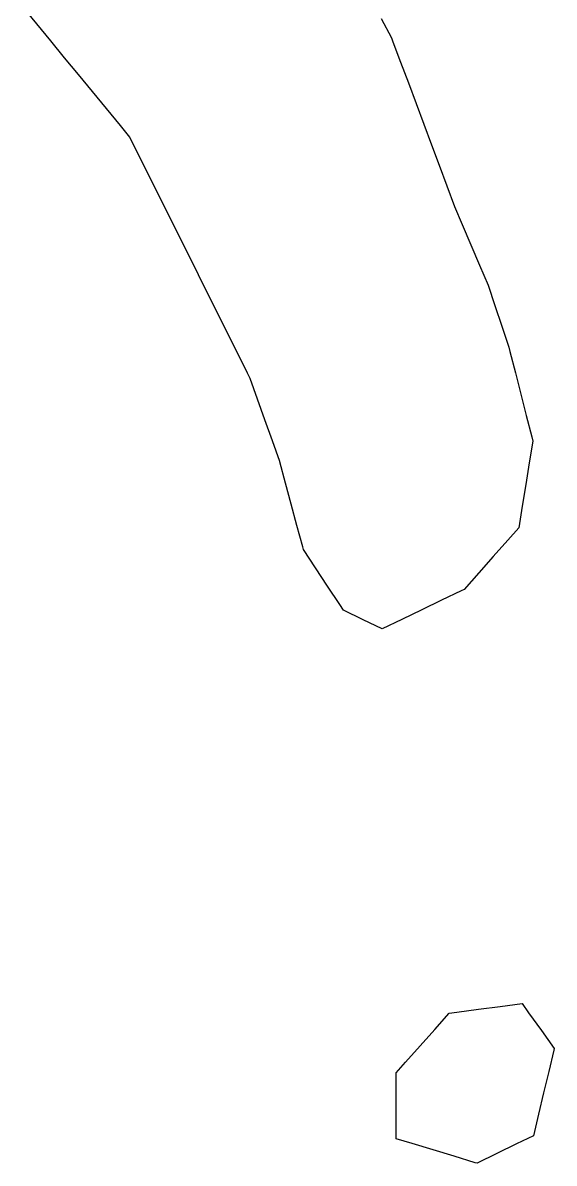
# Model space of a CAD drawing. Header units: millimetres. Extents: x 0 to 2762, y 6 to 2482.
# Drawn here: x 1119.7 to 1143.8, y 824.3 to 876.2 of the extents above; entities that cross this region are included whole.
import ezdxf

# ---------------------------------------------------------------- set-up
doc = ezdxf.new("R2010")
doc.units = ezdxf.units.MM
for name, color, linetype in [('ALL_HOLES', 1, 'Continuous'), ('OUTLINE_ISLAND_01_HOLE_30', 1, 'Continuous'), ('OUTLINE_ISLAND_01_HOLE_45', 1, 'Continuous')]:
    doc.layers.add(name, color=color, linetype=linetype)

msp = doc.modelspace()

# ---------------------------------------------------------------- linework, layer by layer
at = {"layer": 'ALL_HOLES'}
msp.add_lwpolyline([(1135.9571, 876.3732), (1136.4291, 875.4916), (1136.4964, 875.3114), (1136.8462, 874.3746), (1137.1961, 873.4378), (1137.546, 872.501), (1137.8959, 871.5642), (1138.2458, 870.6274), (1138.5956, 869.6906), (1138.9455, 868.7539), (1139.2954, 867.8171), (1139.6495, 866.988), (1140.0424, 866.0684), (1140.4352, 865.1487), (1140.828, 864.2291), (1141.1341, 863.3133), (1141.451, 862.3648), (1141.7679, 861.4164), (1141.8206, 861.2097), (1142.0676, 860.2407), (1142.3146, 859.2717), (1142.5615, 858.3027), (1142.8085, 857.3337), (1142.8571, 857.1429), (1142.6991, 856.1554), (1142.5412, 855.168), (1142.3832, 854.1805), (1142.2252, 853.1931), (1141.7282, 852.6349), (1141.0633, 851.888), (1140.3983, 851.1411), (1139.7334, 850.3942), (1139.6069, 850.3331), (1138.7064, 849.8981), (1137.806, 849.4632), (1136.9056, 849.0282), (1136.0051, 848.5932), (1135.1403, 849.0133), (1134.2408, 849.4502), (1134.071, 849.7079), (1133.5208, 850.5429), (1132.9707, 851.378), (1132.4205, 852.2131), (1132.3881, 852.3339), (1132.1293, 853.2998), (1131.8704, 854.2657), (1131.6115, 855.2316), (1131.3527, 856.1976), (1131.3455, 856.2176), (1131.0092, 857.1594), (1130.6729, 858.1012), (1130.3367, 859.0429), (1130.0004, 859.9847), (1129.8789, 860.2282), (1129.4326, 861.1231), (1128.9863, 862.018), (1128.54, 862.9128), (1128.0936, 863.8077), (1127.6473, 864.7026), (1127.201, 865.5974), (1126.7547, 866.4923), (1126.3083, 867.3872), (1125.862, 868.2821), (1125.4157, 869.1769), (1124.9694, 870.0718), (1124.5231, 870.9667), (1124.0912, 871.4931), (1123.457, 872.2663), (1122.8227, 873.0394), (1122.1885, 873.8126), (1121.5543, 874.5857), (1120.9201, 875.3589), (1120.2858, 876.132), (1119.6516, 876.9052)], dxfattribs=at)
msp.add_lwpolyline([(1136.6423, 825.3968), (1136.6423, 826.3968), (1136.6423, 827.3968), (1136.6423, 828.3968), (1137.0677, 828.8758), (1137.7318, 829.6234), (1138.3959, 830.3711), (1139.06, 831.1188), (1139.3979, 831.1626), (1140.3896, 831.2913), (1141.3813, 831.4201), (1142.373, 831.5488), (1142.6705, 831.1324), (1143.252, 830.3189), (1143.8335, 829.5053), (1143.8152, 829.4282), (1143.584, 828.4553), (1143.3528, 827.4824), (1143.1216, 826.5095), (1142.8904, 825.5366), (1142.1204, 825.1618), (1141.2213, 824.7241), (1140.3222, 824.2865), (1140.2427, 824.3104), (1139.2853, 824.5993), (1138.3279, 824.8882), (1137.3706, 825.1771)], close=True, dxfattribs=at)
at = {"layer": 'OUTLINE_ISLAND_01_HOLE_30'}
msp.add_lwpolyline([(1136.6423, 825.3968), (1136.6423, 826.3968), (1136.6423, 827.3968), (1136.6423, 828.3968), (1137.0677, 828.8758), (1137.7318, 829.6234), (1138.3959, 830.3711), (1139.06, 831.1188), (1139.3979, 831.1626), (1140.3896, 831.2913), (1141.3813, 831.4201), (1142.373, 831.5488), (1142.6705, 831.1324), (1143.252, 830.3189), (1143.8335, 829.5053), (1143.8152, 829.4282), (1143.584, 828.4553), (1143.3528, 827.4824), (1143.1216, 826.5095), (1142.8904, 825.5366), (1142.1204, 825.1618), (1141.2213, 824.7241), (1140.3222, 824.2865), (1140.2427, 824.3104), (1139.2853, 824.5993), (1138.3279, 824.8882), (1137.3706, 825.1771)], close=True, dxfattribs=at)
at = {"layer": 'OUTLINE_ISLAND_01_HOLE_45'}
msp.add_lwpolyline([(1135.9571, 876.3732), (1136.4291, 875.4916), (1136.4964, 875.3114), (1136.8462, 874.3746), (1137.1961, 873.4378), (1137.546, 872.501), (1137.8959, 871.5642), (1138.2458, 870.6274), (1138.5956, 869.6906), (1138.9455, 868.7539), (1139.2954, 867.8171), (1139.6495, 866.988), (1140.0424, 866.0684), (1140.4352, 865.1487), (1140.828, 864.2291), (1141.1341, 863.3133), (1141.451, 862.3648), (1141.7679, 861.4164), (1141.8206, 861.2097), (1142.0676, 860.2407), (1142.3146, 859.2717), (1142.5615, 858.3027), (1142.8085, 857.3337), (1142.8571, 857.1429), (1142.6991, 856.1554), (1142.5412, 855.168), (1142.3832, 854.1805), (1142.2252, 853.1931), (1141.7282, 852.6349), (1141.0633, 851.888), (1140.3983, 851.1411), (1139.7334, 850.3942), (1139.6069, 850.3331), (1138.7064, 849.8981), (1137.806, 849.4632), (1136.9056, 849.0282), (1136.0051, 848.5932), (1135.1403, 849.0133), (1134.2408, 849.4502), (1134.071, 849.7079), (1133.5208, 850.5429), (1132.9707, 851.378), (1132.4205, 852.2131), (1132.3881, 852.3339), (1132.1293, 853.2998), (1131.8704, 854.2657), (1131.6115, 855.2316), (1131.3527, 856.1976), (1131.3455, 856.2176), (1131.0092, 857.1594), (1130.6729, 858.1012), (1130.3367, 859.0429), (1130.0004, 859.9847), (1129.8789, 860.2282), (1129.4326, 861.1231), (1128.9863, 862.018), (1128.54, 862.9128), (1128.0936, 863.8077), (1127.6473, 864.7026), (1127.201, 865.5974), (1126.7547, 866.4923), (1126.3083, 867.3872), (1125.862, 868.2821), (1125.4157, 869.1769), (1124.9694, 870.0718), (1124.5231, 870.9667), (1124.0912, 871.4931), (1123.457, 872.2663), (1122.8227, 873.0394), (1122.1885, 873.8126), (1121.5543, 874.5857), (1120.9201, 875.3589), (1120.2858, 876.132), (1119.6516, 876.9052)], dxfattribs=at)

doc.saveas('drawing.dxf')
